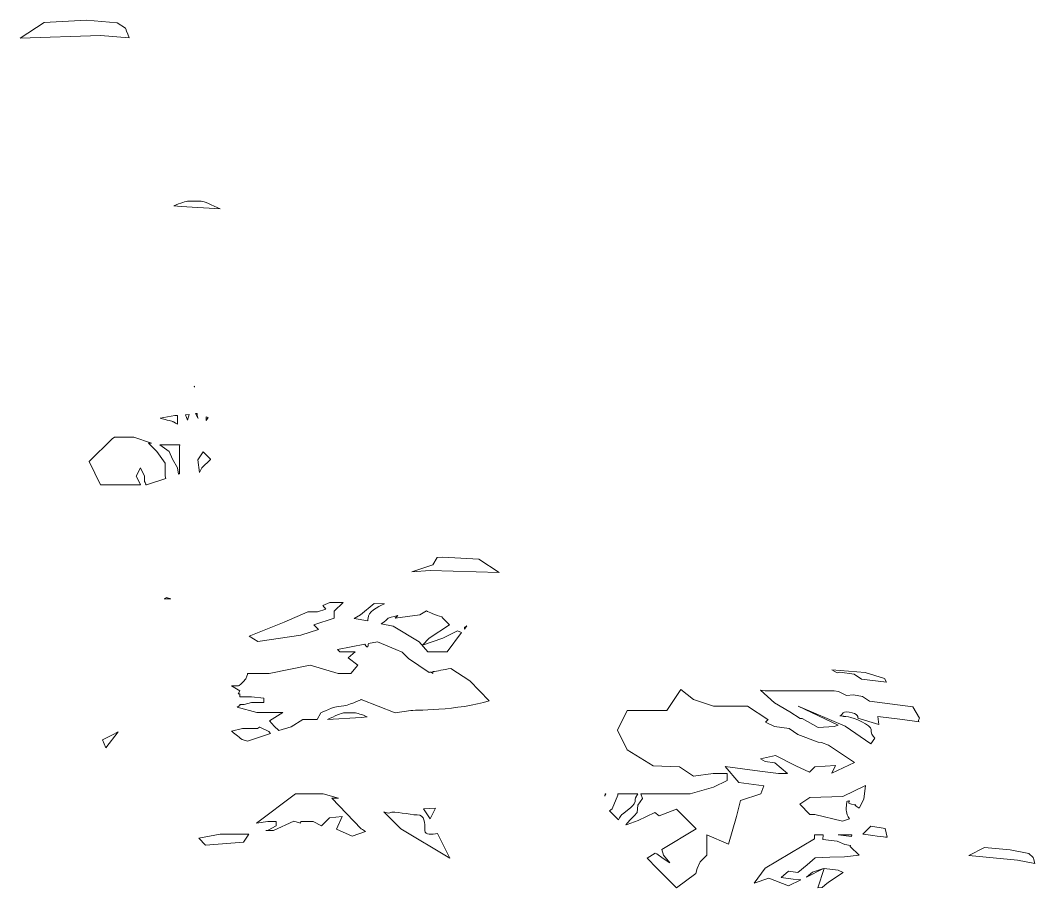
# Model space of a CAD drawing. Extents: x -2 to 9008, y -1000 to 0.
# Drawn here: x 2722.41 to 2750.94, y -663.63 to -639.22 of the extents above; entities that cross this region are included whole.
import ezdxf

# ---------------------------------------------------------------- set-up
doc = ezdxf.new("R2010")
doc.units = 0
doc.header["$MEASUREMENT"] = 0
doc.layers.add('Layer 1', color=7, linetype='Continuous')

# ---------------------------------------------------------------- blocks, each defined once
blk = doc.blocks.new('block 6')
at = {"layer": 'Layer 1', "lineweight": 0}
for points in [[(2727.06, -650.32), (2727.16, -650.31), (2727.11, -650.47), (2727.06, -650.32)], [(2726.9, -651.17), (2726.89, -651.21), (2726.89, -651.98), (2726.86, -651.99), (2726.83, -651.81), (2726.69, -651.57), (2726.6, -651.35), (2726.33, -651.17), (2726.9, -651.17)], [(2727.76, -651.57), (2727.76, -651.58), (2727.52, -651.81), (2727.45, -651.95), (2727.4, -651.59), (2727.55, -651.36), (2727.76, -651.57)], [(2733.94, -654.7), (2733.42, -654.74), (2734.01, -654.54), (2734.13, -654.34), (2734.29, -654.33), (2735.31, -654.38), (2735.88, -654.76), (2733.94, -654.7)], [(2726.64, -655.5), (2726.46, -655.5), (2726.52, -655.46), (2726.64, -655.5)], [(2730.92, -655.69), (2731.12, -655.6), (2731.49, -655.6), (2731.24, -655.85), (2731.24, -656.04), (2730.67, -656.23), (2730.8, -656.36), (2730.3, -656.52), (2729.09, -656.7), (2728.85, -656.55), (2729.83, -656.16), (2730.5, -655.87), (2730.77, -655.87), (2731, -655.79), (2730.92, -655.69)], [(2734.97, -656.26), (2734.9, -656.35), (2734.9, -656.3), (2734.97, -656.26)], [(2745.23, -657.5), (2746.17, -657.57), (2746.72, -657.74), (2746.77, -657.85), (2746.07, -657.76), (2745.86, -657.62), (2745.46, -657.56), (2745.38, -657.58), (2745.3, -657.54), (2745.23, -657.5)], [(2725.16, -659.24), (2724.82, -659.69), (2724.72, -659.47), (2724.98, -659.34), (2725.16, -659.24)], [(2738.85, -661.05), (2738.86, -660.99), (2738.88, -660.99), (2738.85, -661.05)], [(2733.75, -661.41), (2734.09, -661.39), (2733.94, -661.69), (2733.75, -661.41)], [(2728.84, -662.12), (2728.69, -662.35), (2727.62, -662.43), (2727.43, -662.24), (2728.03, -662.12), (2728.84, -662.12)], [(2744.75, -662.25), (2744.75, -662.14), (2744.99, -662.14), (2744.98, -662.27), (2745.38, -662.32), (2745.6, -662.41), (2745.76, -662.44), (2745.75, -662.47), (2746, -662.71), (2745.59, -662.76), (2745.18, -662.77), (2744.77, -662.79), (2744.54, -662.99), (2744.28, -663.2), (2744.02, -663.16), (2743.81, -663.34), (2744.15, -663.39), (2744.36, -663.41), (2744.02, -663.58), (2743.46, -663.36), (2743.05, -663.5), (2743.36, -663.08), (2744.75, -662.25)], [(2745.8, -662.14), (2745.79, -662.19), (2745.41, -662.14), (2745.8, -662.14)], [(2744.52, -663.33), (2744.69, -663.19), (2745, -663.09), (2744.52, -663.33)]]:
    blk.add_lwpolyline(points, dxfattribs=at)
for points, knots in [([(2722.41, -639.72), (2722.41, -639.72), (2723.08, -639.28), (2723.08, -639.28), (2723.08, -639.28), (2724.27, -639.22), (2724.27, -639.22), (2724.27, -639.22), (2725.13, -639.29), (2725.13, -639.29), (2725.13, -639.29), (2725.37, -639.44), (2725.37, -639.44), (2725.37, -639.44), (2725.42, -639.57), (2725.47, -639.71), (2725.47, -639.71), (2724.67, -639.65), (2724.67, -639.65), (2724.67, -639.65), (2722.41, -639.72), (2722.41, -639.72)], [0, 0, 0, 0, 1, 1, 1, 2, 2, 2, 3, 3, 3, 4, 4, 4, 5, 5, 5, 6, 6, 6, 7, 7, 7, 7]), ([(2726.73, -644.44), (2726.91, -644.36), (2727.07, -644.31), (2727.15, -644.31), (2727.37, -644.31), (2727.37, -644.31), (2727.5, -644.31), (2727.57, -644.31), (2727.8, -644.42), (2728.03, -644.53), (2728.03, -644.53), (2726.93, -644.46), (2726.93, -644.46), (2726.93, -644.46), (2726.73, -644.44), (2726.73, -644.44)], [0, 0, 0, 0, 1, 1, 1, 2, 2, 2, 3, 3, 3, 4, 4, 4, 5, 5, 5, 5]), ([(2727.3, -649.53), (2727.3, -649.53), (2727.31, -649.52), (2727.31, -649.52), (2727.31, -649.53), (2727.31, -649.53), (2727.31, -649.54), (2727.31, -649.54), (2727.3, -649.53), (2727.3, -649.53)], [0, 0, 0, 0, 1, 1, 1, 2, 2, 2, 3, 3, 3, 3]), ([(2726.34, -650.42), (2726.34, -650.42), (2726.76, -650.34), (2726.76, -650.34), (2726.76, -650.34), (2726.83, -650.34), (2726.83, -650.34), (2726.83, -650.38), (2726.83, -650.41), (2726.83, -650.41), (2726.83, -650.41), (2726.83, -650.5), (2726.83, -650.59), (2726.75, -650.54), (2726.7, -650.51), (2726.7, -650.51), (2726.7, -650.51), (2726.54, -650.47), (2726.34, -650.42)], [0, 0, 0, 0, 1, 1, 1, 2, 2, 2, 3, 3, 3, 4, 4, 4, 5, 5, 5, 6, 6, 6, 6]), ([(2727.4, -650.41), (2727.4, -650.41), (2727.34, -650.29), (2727.34, -650.29), (2727.34, -650.29), (2727.38, -650.29), (2727.38, -650.29), (2727.39, -650.35), (2727.4, -650.4), (2727.41, -650.43), (2727.41, -650.43), (2727.4, -650.41), (2727.4, -650.41)], [0, 0, 0, 0, 1, 1, 1, 2, 2, 2, 3, 3, 3, 4, 4, 4, 4]), ([(2727.64, -650.48), (2727.64, -650.48), (2727.64, -650.44), (2727.64, -650.38), (2727.64, -650.38), (2727.69, -650.4), (2727.69, -650.4), (2727.69, -650.4), (2727.64, -650.48), (2727.64, -650.48)], [0, 0, 0, 0, 1, 1, 1, 2, 2, 2, 3, 3, 3, 3]), ([(2726.25, -651.35), (2726.25, -651.35), (2726.48, -651.68), (2726.48, -651.68), (2726.48, -651.68), (2726.48, -652.05), (2726.48, -652.05), (2726.48, -652.05), (2726.5, -652.11), (2726.5, -652.11), (2726.5, -652.11), (2725.96, -652.29), (2725.96, -652.29), (2725.96, -652.29), (2725.95, -652.29), (2725.95, -652.29), (2725.93, -652.25), (2725.9, -652.21), (2725.9, -652.16), (2725.9, -652.05), (2725.9, -652.05), (2725.9, -652.05), (2725.9, -652.05), (2725.79, -651.81), (2725.79, -651.81), (2725.79, -651.81), (2725.67, -652.05), (2725.67, -652.05), (2725.67, -652.05), (2725.79, -652.28), (2725.79, -652.28), (2725.79, -652.28), (2725.79, -652.29), (2725.79, -652.29), (2725.79, -652.29), (2724.67, -652.29), (2724.67, -652.29), (2724.67, -652.29), (2724.35, -651.64), (2724.35, -651.64), (2724.35, -651.64), (2724.99, -651), (2724.99, -651), (2724.99, -651), (2725.06, -650.95), (2725.06, -650.95), (2725.34, -650.95), (2725.6, -650.95), (2725.6, -650.95), (2725.6, -650.95), (2726.1, -651.12), (2726.1, -651.12), (2726.1, -651.12), (2726.02, -651.12), (2726.02, -651.12), (2726.02, -651.12), (2726.25, -651.35), (2726.25, -651.35)], [0, 0, 0, 0, 1, 1, 1, 2, 2, 2, 3, 3, 3, 4, 4, 4, 5, 5, 5, 6, 6, 6, 7, 7, 7, 8, 8, 8, 9, 9, 9, 10, 10, 10, 11, 11, 11, 12, 12, 12, 13, 13, 13, 14, 14, 14, 15, 15, 15, 16, 16, 16, 17, 17, 17, 18, 18, 18, 19, 19, 19, 19]), ([(2732.19, -656.04), (2732.19, -656.06), (2732.18, -656.09), (2732.18, -656.12), (2732.18, -656.12), (2731.8, -656.05), (2731.8, -656.05), (2731.8, -656.05), (2731.98, -655.95), (2731.98, -655.95), (2731.98, -655.95), (2732.36, -655.63), (2732.36, -655.63), (2732.36, -655.63), (2732.65, -655.64), (2732.65, -655.64), (2732.45, -655.73), (2732.19, -655.88), (2732.19, -656.04)], [0, 0, 0, 0, 1, 1, 1, 2, 2, 2, 3, 3, 3, 4, 4, 4, 5, 5, 5, 6, 6, 6, 6]), ([(2733.65, -655.95), (2733.65, -655.95), (2733.83, -655.84), (2733.83, -655.84), (2733.91, -655.88), (2734.09, -655.96), (2734.27, -656.01), (2734.27, -656.01), (2734.29, -656.04), (2734.29, -656.04), (2734.29, -656.04), (2734.48, -656.23), (2734.48, -656.23), (2734.48, -656.23), (2733.91, -656.61), (2733.91, -656.61), (2733.91, -656.61), (2733.72, -656.8), (2733.72, -656.8), (2733.72, -656.8), (2734.29, -656.61), (2734.29, -656.61), (2734.29, -656.61), (2734.71, -656.4), (2734.71, -656.4), (2734.71, -656.4), (2734.82, -656.45), (2734.82, -656.45), (2734.82, -656.45), (2734.42, -656.99), (2734.42, -656.99), (2734.42, -656.99), (2733.87, -656.99), (2733.87, -656.99), (2733.87, -656.99), (2733.63, -656.71), (2733.63, -656.71), (2733.63, -656.71), (2732.9, -656.27), (2732.9, -656.27), (2732.9, -656.27), (2732.56, -656.2), (2732.56, -656.2), (2732.66, -656.15), (2732.76, -656.04), (2732.76, -656.04), (2732.76, -656.04), (2732.89, -656.01), (2733.03, -655.97), (2733.03, -655.97), (2732.95, -656.04), (2732.95, -656.04), (2732.95, -656.04), (2733.65, -655.95), (2733.65, -655.95)], [0, 0, 0, 0, 1, 1, 1, 2, 2, 2, 3, 3, 3, 4, 4, 4, 5, 5, 5, 6, 6, 6, 7, 7, 7, 8, 8, 8, 9, 9, 9, 10, 10, 10, 11, 11, 11, 12, 12, 12, 13, 13, 13, 14, 14, 14, 15, 15, 15, 16, 16, 16, 17, 17, 17, 18, 18, 18, 18]), ([(2729.41, -657.6), (2729.41, -657.6), (2730.56, -657.37), (2730.56, -657.37), (2730.56, -657.37), (2731.35, -657.6), (2731.35, -657.6), (2731.35, -657.6), (2731.71, -657.6), (2731.71, -657.6), (2731.71, -657.6), (2731.9, -657.37), (2731.9, -657.37), (2731.9, -657.37), (2731.63, -657.16), (2731.63, -657.16), (2731.63, -657.16), (2731.83, -656.99), (2731.83, -656.99), (2731.83, -656.99), (2731.4, -656.99), (2731.4, -656.99), (2731.4, -656.99), (2731.33, -656.93), (2731.33, -656.93), (2731.33, -656.93), (2732.1, -656.78), (2732.1, -656.78), (2732.14, -656.85), (2732.19, -656.9), (2732.19, -656.8), (2732.19, -656.79), (2732.2, -656.77), (2732.2, -656.76), (2732.2, -656.76), (2732.46, -656.71), (2732.46, -656.71), (2732.46, -656.71), (2732.97, -656.93), (2732.97, -656.93), (2732.97, -656.93), (2733.15, -657), (2733.15, -657), (2733.15, -657), (2733.33, -657.18), (2733.33, -657.18), (2733.33, -657.18), (2733.91, -657.57), (2733.91, -657.57), (2733.91, -657.57), (2733.93, -657.56), (2733.97, -657.56), (2733.97, -657.56), (2734.01, -657.6), (2734.01, -657.6), (2734.01, -657.6), (2734.01, -657.55), (2734.01, -657.55), (2734.13, -657.53), (2734.32, -657.5), (2734.52, -657.46), (2734.52, -657.46), (2735.05, -657.81), (2735.05, -657.81), (2735.05, -657.81), (2735.6, -658.37), (2735.6, -658.37), (2734.77, -658.64), (2733.39, -658.64), (2733.39, -658.64), (2733.39, -658.64), (2732.95, -658.71), (2732.95, -658.71), (2732.95, -658.71), (2732, -658.33), (2732, -658.33), (2732, -658.33), (2731.62, -658.52), (2731.43, -658.52), (2731.24, -658.52), (2730.86, -658.71), (2730.86, -658.71), (2730.86, -658.71), (2730.76, -658.9), (2730.76, -658.9), (2730.76, -658.9), (2730.36, -658.9), (2730.36, -658.9), (2730.36, -658.9), (2730.03, -659.1), (2730.03, -659.1), (2730.03, -659.1), (2729.68, -659.21), (2729.68, -659.21), (2729.68, -659.21), (2729.55, -659.08), (2729.55, -659.08), (2729.55, -659.08), (2729.42, -658.93), (2729.42, -658.93), (2729.42, -658.93), (2729.79, -658.7), (2729.79, -658.7), (2729.79, -658.7), (2729.06, -658.7), (2729.06, -658.7), (2729.06, -658.7), (2728.51, -658.55), (2728.51, -658.55), (2728.51, -658.55), (2728.58, -658.5), (2728.58, -658.5), (2728.58, -658.5), (2728.58, -658.47), (2728.58, -658.47), (2728.58, -658.47), (2728.71, -658.47), (2728.71, -658.47), (2728.71, -658.47), (2728.91, -658.42), (2728.91, -658.42), (2728.91, -658.42), (2729.26, -658.42), (2729.26, -658.42), (2729.26, -658.42), (2729.26, -658.3), (2729.26, -658.3), (2729.26, -658.3), (2728.91, -658.26), (2728.91, -658.26), (2728.91, -658.26), (2728.58, -658.26), (2728.58, -658.26), (2728.58, -658.26), (2728.58, -658.17), (2728.58, -658.17), (2728.58, -658.17), (2728.54, -658.17), (2728.54, -658.17), (2728.54, -658.17), (2728.58, -658.09), (2728.58, -658.09), (2728.58, -658.09), (2728.35, -657.95), (2728.35, -657.95), (2728.35, -657.95), (2728.54, -657.95), (2728.54, -657.95), (2728.54, -657.95), (2728.57, -657.95), (2728.68, -657.84), (2728.8, -657.72), (2728.8, -657.61), (2728.8, -657.61), (2728.8, -657.61), (2728.8, -657.6), (2728.8, -657.6), (2728.8, -657.6), (2729.41, -657.6), (2729.41, -657.6)], [0, 0, 0, 0, 1, 1, 1, 2, 2, 2, 3, 3, 3, 4, 4, 4, 5, 5, 5, 6, 6, 6, 7, 7, 7, 8, 8, 8, 9, 9, 9, 10, 10, 10, 11, 11, 11, 12, 12, 12, 13, 13, 13, 14, 14, 14, 15, 15, 15, 16, 16, 16, 17, 17, 17, 18, 18, 18, 19, 19, 19, 20, 20, 20, 21, 21, 21, 22, 22, 22, 23, 23, 23, 24, 24, 24, 25, 25, 25, 26, 26, 26, 27, 27, 27, 28, 28, 28, 29, 29, 29, 30, 30, 30, 31, 31, 31, 32, 32, 32, 33, 33, 33, 34, 34, 34, 35, 35, 35, 36, 36, 36, 37, 37, 37, 38, 38, 38, 39, 39, 39, 40, 40, 40, 41, 41, 41, 42, 42, 42, 43, 43, 43, 44, 44, 44, 45, 45, 45, 46, 46, 46, 47, 47, 47, 48, 48, 48, 49, 49, 49, 50, 50, 50, 51, 51, 51, 52, 52, 52, 53, 53, 53, 53]), ([(2743.43, -658.9), (2743.43, -658.9), (2743.44, -658.9), (2743.44, -658.9), (2743.44, -658.9), (2743.37, -658.97), (2743.37, -658.97), (2743.37, -658.97), (2743.62, -659.09), (2743.62, -659.09), (2743.62, -659.09), (2744.03, -659.15), (2744.03, -659.15), (2744.03, -659.15), (2744.28, -659.32), (2744.28, -659.32), (2744.28, -659.32), (2744.85, -659.53), (2744.85, -659.53), (2744.85, -659.53), (2744.94, -659.54), (2744.94, -659.54), (2744.94, -659.54), (2745.14, -659.62), (2745.14, -659.62), (2745.14, -659.62), (2745.87, -660.11), (2745.87, -660.11), (2745.87, -660.11), (2745.23, -660.41), (2745.23, -660.41), (2745.23, -660.41), (2745.34, -660.19), (2745.34, -660.19), (2745.34, -660.19), (2744.76, -660.23), (2744.76, -660.23), (2744.76, -660.23), (2744.61, -660.38), (2744.61, -660.38), (2744.61, -660.38), (2744.22, -660.2), (2744.22, -660.2), (2744.22, -660.2), (2743.65, -659.91), (2743.65, -659.91), (2743.65, -659.91), (2743.23, -660), (2743.23, -660), (2743.23, -660), (2743.36, -660.08), (2743.36, -660.08), (2743.36, -660.08), (2743.63, -660.12), (2743.63, -660.12), (2743.63, -660.12), (2743.99, -660.42), (2743.99, -660.42), (2743.99, -660.42), (2743.73, -660.42), (2743.73, -660.42), (2743.73, -660.42), (2743.21, -660.35), (2743.21, -660.35), (2743.21, -660.35), (2742.23, -660.22), (2742.23, -660.22), (2742.23, -660.22), (2742.62, -660.67), (2742.62, -660.67), (2742.62, -660.67), (2743.32, -660.76), (2743.32, -660.76), (2743.32, -660.76), (2743.24, -660.99), (2743.24, -660.99), (2743.24, -660.99), (2742.67, -661.18), (2742.67, -661.18), (2742.67, -661.18), (2742.55, -661.63), (2742.55, -661.63), (2742.55, -661.63), (2742.33, -662.4), (2742.33, -662.4), (2742.33, -662.4), (2741.72, -662.14), (2741.72, -662.14), (2741.72, -662.14), (2741.72, -662.71), (2741.72, -662.71), (2741.72, -662.71), (2741.53, -662.9), (2741.53, -662.9), (2741.53, -662.9), (2741.45, -663.09), (2741.45, -663.09), (2741.45, -663.09), (2741.41, -663.23), (2741.41, -663.23), (2741.41, -663.23), (2740.87, -663.63), (2740.87, -663.63), (2740.87, -663.63), (2740.31, -663.08), (2740.31, -663.08), (2740.31, -663.08), (2740.04, -662.8), (2740.04, -662.8), (2740.04, -662.8), (2740.27, -662.66), (2740.27, -662.66), (2740.27, -662.66), (2740.31, -662.68), (2740.31, -662.68), (2740.31, -662.68), (2740.49, -662.81), (2740.49, -662.81), (2740.49, -662.81), (2740.68, -662.93), (2740.68, -662.93), (2740.68, -662.93), (2740.5, -662.71), (2740.5, -662.71), (2740.5, -662.71), (2740.45, -662.55), (2740.45, -662.55), (2740.45, -662.55), (2741.42, -661.97), (2741.42, -661.97), (2741.42, -661.97), (2740.87, -661.42), (2740.87, -661.42), (2740.87, -661.42), (2740.38, -661.61), (2740.38, -661.61), (2740.38, -661.61), (2740.26, -661.51), (2740.26, -661.51), (2740.26, -661.51), (2739.79, -661.74), (2739.79, -661.74), (2739.79, -661.74), (2739.48, -661.85), (2739.48, -661.85), (2739.48, -661.85), (2739.44, -661.86), (2739.44, -661.86), (2739.6, -661.69), (2739.76, -661.51), (2739.76, -661.51), (2739.76, -661.51), (2739.78, -661.31), (2739.78, -661.31), (2739.78, -661.31), (2739.91, -661.12), (2739.91, -661.12), (2739.91, -661.12), (2739.86, -660.99), (2739.86, -660.99), (2739.86, -660.99), (2741.25, -660.99), (2741.25, -660.99), (2741.25, -660.99), (2741.91, -660.8), (2741.91, -660.8), (2741.91, -660.8), (2742.29, -660.61), (2742.29, -660.61), (2742.29, -660.61), (2742.29, -660.42), (2742.29, -660.42), (2742.29, -660.42), (2741.9, -660.42), (2741.9, -660.42), (2741.9, -660.42), (2741.34, -660.49), (2741.34, -660.49), (2741.34, -660.49), (2740.95, -660.23), (2740.95, -660.23), (2740.95, -660.23), (2740.21, -660.2), (2740.21, -660.2), (2740.21, -660.2), (2739.48, -659.75), (2739.48, -659.75), (2739.48, -659.75), (2739.21, -659.2), (2739.21, -659.2), (2739.21, -659.2), (2739.48, -658.64), (2739.48, -658.64), (2739.48, -658.64), (2740.59, -658.64), (2740.59, -658.64), (2740.59, -658.64), (2740.99, -658.05), (2740.99, -658.05), (2740.99, -658.05), (2741.34, -658.33), (2741.34, -658.33), (2741.34, -658.33), (2741.91, -658.52), (2741.91, -658.52), (2741.91, -658.52), (2742.86, -658.52), (2742.86, -658.52), (2742.86, -658.52), (2743.43, -658.9), (2743.43, -658.9)], [0, 0, 0, 0, 1, 1, 1, 2, 2, 2, 3, 3, 3, 4, 4, 4, 5, 5, 5, 6, 6, 6, 7, 7, 7, 8, 8, 8, 9, 9, 9, 10, 10, 10, 11, 11, 11, 12, 12, 12, 13, 13, 13, 14, 14, 14, 15, 15, 15, 16, 16, 16, 17, 17, 17, 18, 18, 18, 19, 19, 19, 20, 20, 20, 21, 21, 21, 22, 22, 22, 23, 23, 23, 24, 24, 24, 25, 25, 25, 26, 26, 26, 27, 27, 27, 28, 28, 28, 29, 29, 29, 30, 30, 30, 31, 31, 31, 32, 32, 32, 33, 33, 33, 34, 34, 34, 35, 35, 35, 36, 36, 36, 37, 37, 37, 38, 38, 38, 39, 39, 39, 40, 40, 40, 41, 41, 41, 42, 42, 42, 43, 43, 43, 44, 44, 44, 45, 45, 45, 46, 46, 46, 47, 47, 47, 48, 48, 48, 49, 49, 49, 50, 50, 50, 51, 51, 51, 52, 52, 52, 53, 53, 53, 54, 54, 54, 55, 55, 55, 56, 56, 56, 57, 57, 57, 58, 58, 58, 59, 59, 59, 60, 60, 60, 61, 61, 61, 62, 62, 62, 63, 63, 63, 64, 64, 64, 65, 65, 65, 66, 66, 66, 67, 67, 67, 68, 68, 68, 69, 69, 69, 70, 70, 70, 70]), ([(2745.3, -658.09), (2745.3, -658.09), (2745.42, -658.11), (2745.42, -658.11), (2745.42, -658.11), (2745.65, -658.22), (2745.65, -658.22), (2745.65, -658.22), (2745.84, -658.2), (2745.84, -658.2), (2745.84, -658.2), (2746.1, -658.25), (2746.1, -658.25), (2746.1, -658.25), (2746.29, -658.38), (2746.29, -658.38), (2746.29, -658.38), (2747.51, -658.54), (2747.51, -658.54), (2747.51, -658.54), (2747.7, -658.86), (2747.7, -658.86), (2747.67, -658.91), (2747.66, -658.96), (2747.69, -658.96), (2747.69, -658.96), (2747.22, -658.9), (2747.22, -658.9), (2747.22, -658.9), (2746.53, -658.81), (2746.53, -658.81), (2746.53, -658.81), (2746.56, -659.04), (2746.56, -659.04), (2746.56, -659.04), (2745.97, -658.86), (2745.97, -658.86), (2745.97, -658.86), (2745.99, -658.72), (2745.72, -658.69), (2745.47, -658.65), (2745.56, -658.79), (2745.46, -658.79), (2745.51, -658.79), (2745.57, -658.81), (2745.57, -658.81), (2745.57, -658.81), (2745.57, -658.81), (2745.7, -658.82), (2745.84, -658.84), (2746.36, -659.05), (2746.34, -659.18), (2746.33, -659.27), (2746.37, -659.36), (2746.44, -659.42), (2746.44, -659.42), (2746.33, -659.58), (2746.33, -659.58), (2746.33, -659.58), (2745.61, -659.08), (2745.61, -659.08), (2745.61, -659.08), (2744.29, -658.52), (2744.29, -658.52), (2744.29, -658.52), (2745.41, -659.06), (2745.41, -659.06), (2745.41, -659.06), (2745.3, -659.09), (2745.3, -659.09), (2745.3, -659.09), (2744.85, -659.12), (2744.85, -659.12), (2744.85, -659.12), (2744.4, -658.87), (2744.4, -658.87), (2744.4, -658.87), (2744.34, -658.87), (2744.34, -658.87), (2744.34, -658.87), (2744.05, -658.68), (2744.05, -658.68), (2744.05, -658.68), (2743.62, -658.43), (2743.62, -658.43), (2743.62, -658.43), (2743.23, -658.07), (2743.23, -658.07), (2743.23, -658.07), (2743.36, -658.09), (2743.36, -658.09), (2743.36, -658.09), (2745.3, -658.09), (2745.3, -658.09)], [0, 0, 0, 0, 1, 1, 1, 2, 2, 2, 3, 3, 3, 4, 4, 4, 5, 5, 5, 6, 6, 6, 7, 7, 7, 8, 8, 8, 9, 9, 9, 10, 10, 10, 11, 11, 11, 12, 12, 12, 13, 13, 13, 14, 14, 14, 15, 15, 15, 16, 16, 16, 17, 17, 17, 18, 18, 18, 19, 19, 19, 20, 20, 20, 21, 21, 21, 22, 22, 22, 23, 23, 23, 24, 24, 24, 25, 25, 25, 26, 26, 26, 27, 27, 27, 28, 28, 28, 29, 29, 29, 30, 30, 30, 31, 31, 31, 31]), ([(2731.05, -658.9), (2731.25, -658.8), (2731.45, -658.71), (2731.5, -658.71), (2731.62, -658.71), (2731.62, -658.71), (2731.81, -658.71), (2731.88, -658.71), (2732.02, -658.76), (2732.17, -658.82), (2732.17, -658.82), (2732, -658.84), (2732, -658.84), (2732, -658.84), (2731.05, -658.9), (2731.05, -658.9)], [0, 0, 0, 0, 1, 1, 1, 2, 2, 2, 3, 3, 3, 4, 4, 4, 5, 5, 5, 5]), ([(2728.66, -659.15), (2728.66, -659.15), (2729.08, -659.15), (2729.08, -659.15), (2729.08, -659.15), (2729.14, -659.11), (2729.14, -659.11), (2729.14, -659.11), (2729.15, -659.11), (2729.15, -659.11), (2729.15, -659.11), (2729.4, -659.23), (2729.4, -659.23), (2729.4, -659.23), (2729.45, -659.29), (2729.45, -659.29), (2729.45, -659.29), (2728.8, -659.51), (2728.8, -659.51), (2728.8, -659.51), (2728.65, -659.46), (2728.65, -659.46), (2728.53, -659.37), (2728.42, -659.28), (2728.35, -659.22), (2728.35, -659.22), (2728.66, -659.15), (2728.66, -659.15)], [0, 0, 0, 0, 1, 1, 1, 2, 2, 2, 3, 3, 3, 4, 4, 4, 5, 5, 5, 6, 6, 6, 7, 7, 7, 8, 8, 8, 9, 9, 9, 9]), ([(2745.71, -661.21), (2745.78, -661.15), (2745.66, -661.2), (2745.66, -661.2), (2745.66, -661.2), (2745.64, -661.4), (2745.64, -661.4), (2745.64, -661.4), (2745.62, -661.54), (2745.73, -661.69), (2745.73, -661.69), (2745.53, -661.76), (2745.53, -661.76), (2745.53, -661.76), (2744.76, -661.57), (2744.76, -661.57), (2744.76, -661.57), (2744.62, -661.57), (2744.62, -661.57), (2744.62, -661.57), (2744.33, -661.28), (2744.33, -661.28), (2744.33, -661.28), (2744.62, -661.09), (2744.62, -661.09), (2744.62, -661.09), (2745.54, -661.06), (2745.54, -661.06), (2745.54, -661.06), (2746.18, -660.75), (2746.18, -660.75), (2746.18, -660.75), (2746.13, -661.14), (2746.13, -661.14), (2746.13, -661.14), (2746, -661.39), (2746, -661.39), (2745.83, -661.3), (2745.92, -661.3), (2745.91, -661.3), (2745.91, -661.3), (2745.65, -661.27), (2745.71, -661.21)], [0, 0, 0, 0, 1, 1, 1, 2, 2, 2, 3, 3, 3, 4, 4, 4, 5, 5, 5, 6, 6, 6, 7, 7, 7, 8, 8, 8, 9, 9, 9, 10, 10, 10, 11, 11, 11, 12, 12, 12, 13, 13, 13, 14, 14, 14, 14]), ([(2731.36, -661.11), (2731.36, -661.11), (2731.17, -661.11), (2731.17, -661.11), (2731.17, -661.11), (2732, -661.97), (2732, -661.97), (2732.05, -662), (2732.08, -662.02), (2732.12, -662.05), (2732.12, -662.05), (2731.74, -662.18), (2731.74, -662.18), (2731.74, -662.18), (2731.3, -661.98), (2731.3, -661.98), (2731.3, -661.98), (2731.46, -661.63), (2731.46, -661.63), (2731.46, -661.63), (2731.11, -661.66), (2731.11, -661.66), (2731.11, -661.66), (2730.88, -661.89), (2730.88, -661.89), (2730.88, -661.89), (2730.65, -661.77), (2730.65, -661.77), (2730.65, -661.77), (2730.3, -661.77), (2730.3, -661.77), (2730.3, -661.77), (2730.29, -661.81), (2730.29, -661.81), (2730.29, -661.81), (2730.1, -661.76), (2730.1, -661.76), (2730.1, -661.76), (2729.53, -662.02), (2729.53, -662.02), (2729.53, -662.02), (2729.32, -662.02), (2729.32, -662.02), (2729.32, -662.02), (2729.38, -662.01), (2729.38, -662.01), (2729.38, -662.01), (2729.61, -661.89), (2729.61, -661.89), (2729.61, -661.89), (2729.61, -661.77), (2729.61, -661.77), (2729.61, -661.77), (2729.37, -661.77), (2729.37, -661.77), (2729.37, -661.77), (2729.05, -661.81), (2729.05, -661.81), (2729.05, -661.81), (2730.15, -660.99), (2730.15, -660.99), (2730.15, -660.99), (2730.93, -660.99), (2730.93, -660.99), (2730.93, -660.99), (2731.36, -661.11), (2731.36, -661.11)], [0, 0, 0, 0, 1, 1, 1, 2, 2, 2, 3, 3, 3, 4, 4, 4, 5, 5, 5, 6, 6, 6, 7, 7, 7, 8, 8, 8, 9, 9, 9, 10, 10, 10, 11, 11, 11, 12, 12, 12, 13, 13, 13, 14, 14, 14, 15, 15, 15, 16, 16, 16, 17, 17, 17, 18, 18, 18, 19, 19, 19, 20, 20, 20, 21, 21, 21, 22, 22, 22, 22]), ([(2739.22, -661.03), (2739.22, -661.03), (2739.22, -660.99), (2739.22, -660.99), (2739.22, -660.99), (2739.78, -660.99), (2739.78, -660.99), (2739.78, -660.99), (2739.71, -661.1), (2739.71, -661.1), (2739.71, -661.1), (2739.71, -661.1), (2739.7, -661.2), (2739.68, -661.29), (2739.57, -661.38), (2739.57, -661.38), (2739.57, -661.38), (2739.35, -661.56), (2739.35, -661.56), (2739.34, -661.56), (2739.26, -661.64), (2739.23, -661.72), (2739.23, -661.72), (2738.98, -661.47), (2738.98, -661.47), (2738.98, -661.47), (2739.06, -661.41), (2739.06, -661.41), (2739.06, -661.41), (2739.22, -661.03), (2739.22, -661.03)], [0, 0, 0, 0, 1, 1, 1, 2, 2, 2, 3, 3, 3, 4, 4, 4, 5, 5, 5, 6, 6, 6, 7, 7, 7, 8, 8, 8, 9, 9, 9, 10, 10, 10, 10]), ([(2733.11, -661.97), (2733.11, -661.97), (2732.63, -661.49), (2732.63, -661.49), (2732.7, -661.52), (2732.76, -661.54), (2732.8, -661.52), (2732.93, -661.46), (2733.35, -661.58), (2733.57, -661.58), (2733.79, -661.58), (2733.79, -661.8), (2733.79, -662.02), (2733.79, -662.15), (2734, -662.13), (2734.14, -662.1), (2734.14, -662.1), (2734.31, -662.44), (2734.31, -662.44), (2734.31, -662.44), (2734.49, -662.8), (2734.49, -662.8), (2734.49, -662.8), (2733.11, -661.97), (2733.11, -661.97)], [0, 0, 0, 0, 1, 1, 1, 2, 2, 2, 3, 3, 3, 4, 4, 4, 5, 5, 5, 6, 6, 6, 7, 7, 7, 8, 8, 8, 8]), ([(2746.11, -662.12), (2746.11, -662.12), (2746.33, -661.9), (2746.33, -661.9), (2746.33, -661.9), (2746.73, -661.96), (2746.73, -661.96), (2746.73, -661.96), (2746.79, -662.21), (2746.79, -662.21), (2746.79, -662.21), (2746.52, -662.18), (2746.11, -662.12)], [0, 0, 0, 0, 1, 1, 1, 2, 2, 2, 3, 3, 3, 4, 4, 4, 4]), ([(2749.09, -662.72), (2749.09, -662.72), (2749.53, -662.5), (2749.53, -662.5), (2749.53, -662.5), (2750.25, -662.56), (2750.25, -662.56), (2750.25, -662.56), (2750.77, -662.67), (2750.77, -662.67), (2750.77, -662.67), (2750.9, -662.78), (2750.9, -662.78), (2750.9, -662.78), (2750.92, -662.86), (2750.94, -662.95), (2750.94, -662.95), (2750.46, -662.85), (2750.46, -662.85), (2750.46, -662.85), (2749.09, -662.72), (2749.09, -662.72)], [0, 0, 0, 0, 1, 1, 1, 2, 2, 2, 3, 3, 3, 4, 4, 4, 5, 5, 5, 6, 6, 6, 7, 7, 7, 7]), ([(2745.02, -663.09), (2745.02, -663.09), (2745.41, -663.14), (2745.41, -663.14), (2745.41, -663.14), (2745.55, -663.2), (2745.55, -663.2), (2745.55, -663.2), (2745.14, -663.47), (2745.14, -663.47), (2745.14, -663.47), (2745.07, -663.53), (2744.96, -663.62), (2744.96, -663.62), (2744.84, -663.63), (2744.84, -663.63), (2744.84, -663.63), (2745.02, -663.09), (2745.02, -663.09)], [0, 0, 0, 0, 1, 1, 1, 2, 2, 2, 3, 3, 3, 4, 4, 4, 5, 5, 5, 6, 6, 6, 6])]:
    blk.add_open_spline(points, degree=3, knots=knots, dxfattribs=at)
blk = doc.blocks.new('block 5')
at = {"layer": 'Layer 1'}
blk.add_blockref('block 6', (0, 0), dxfattribs=at)

msp = doc.modelspace()

# ---------------------------------------------------------------- block references
at = {"layer": 'Layer 1'}
msp.add_blockref('block 5', (0, 0), dxfattribs=at)

doc.saveas('drawing.dxf')
